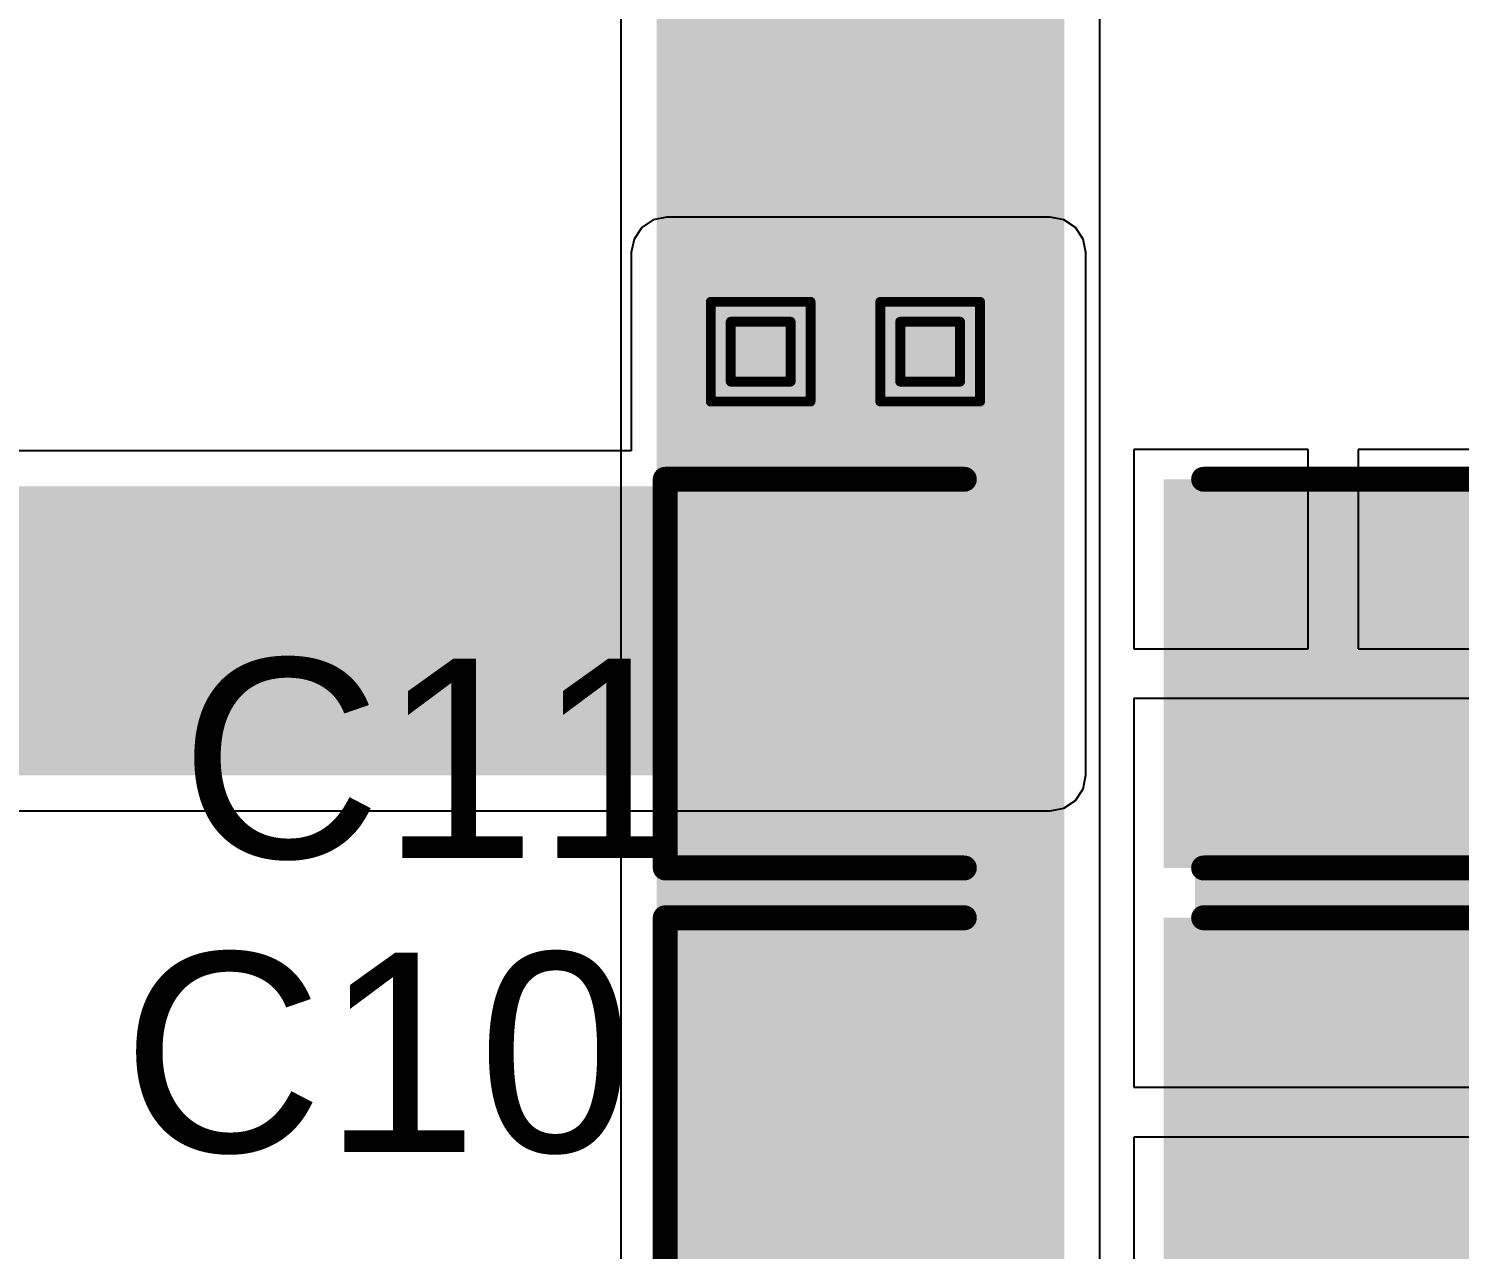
# Model space of a CAD drawing. Header units: inches. Extents: x -8 to 210, y -39 to 109.
# Drawn here: x 48.69 to 55.98, y 23.97 to 30.2 of the extents above; entities that cross this region are included whole.
import ezdxf

# ---------------------------------------------------------------- set-up
doc = ezdxf.new("R2010")
doc.units = ezdxf.units.IN
for name, color, linetype in [('Bottom Layer', 5, 'Continuous'), ('Bottom Solder', 6, 'Continuous'), ('Drill Drawing', 1, 'Continuous'), ('Top Layer', 1, 'Continuous'), ('Top Overlay', 2, 'Continuous'), ('Top Paste', 8, 'Continuous'), ('Top Solder', 216, 'Continuous'), ('Via Holes', 16, 'Continuous')]:
    doc.layers.add(name, color=color, linetype=linetype)
doc.styles.add('Arial', font='', dxfattribs={"height": 0.2})
doc.styles.get('Arial').set_extended_font_data('Arial')

# ---------------------------------------------------------------- blocks, each defined once
blk = doc.blocks.new('C___1206_145')
at = {"layer": 'Top Layer'}
for points in [[(-2.032, 0.889), (-0.508, 0.889), (-0.508, -0.889), (-2.032, -0.889)], [(0.508, 0.889), (2.032, 0.889), (2.032, -0.889), (0.508, -0.889)]]:
    blk.add_hatch(color=1, dxfattribs=at).paths.add_polyline_path(points)
at = {"layer": 'Top Paste'}
for points in [[(-2.032, 0.889), (-0.508, 0.889), (-0.508, -0.889), (-2.032, -0.889)], [(0.508, 0.889), (2.032, 0.889), (2.032, -0.889), (0.508, -0.889)]]:
    blk.add_hatch(color=8, dxfattribs=at).paths.add_polyline_path(points)
at = {"layer": 'Top Solder'}
for points in [[(-2.1336, 0.9906), (-0.4064, 0.9906), (-0.4064, -0.9906), (-2.1336, -0.9906)], [(0.4064, 0.9906), (2.1336, 0.9906), (2.1336, -0.9906), (0.4064, -0.9906)]]:
    blk.add_hatch(color=216, dxfattribs=at).paths.add_polyline_path(points)
at = {"layer": 'Top Overlay'}
for points in [[(-2.1336, 0.9906, 0.127, 0.127, 0), (-2.1336, -0.9906, 0.127, 0.127, 0)], [(-0.6096, 0.9906, 0.127, 0.127, 0), (-2.1336, 0.9906, 0.127, 0.127, 0)], [(2.1336, 0.9906, 0.127, 0.127, 0), (0.6096, 0.9906, 0.127, 0.127, 0)], [(2.1336, 0.9906, 0.127, 0.127, 0), (2.1336, -0.9906, 0.127, 0.127, 0)], [(-0.6096, -0.9906, 0.127, 0.127, 0), (-2.1336, -0.9906, 0.127, 0.127, 0)], [(2.1336, -0.9906, 0.127, 0.127, 0), (0.6096, -0.9906, 0.127, 0.127, 0)]]:
    blk.add_lwpolyline(points, format="xyseb", dxfattribs=at)
for points in [[(-2.16535, 0.9906, 0.0635, 0.0635, 1), (-2.10185, 0.9906, 0.0635, 0.0635, 1)], [(-2.16535, 0.9906, 0.0635, 0.0635, 1), (-2.10185, 0.9906, 0.0635, 0.0635, 1)], [(-0.64135, 0.9906, 0.0635, 0.0635, 1), (-0.57785, 0.9906, 0.0635, 0.0635, 1)], [(0.57785, 0.9906, 0.0635, 0.0635, 1), (0.64135, 0.9906, 0.0635, 0.0635, 1)], [(2.10185, 0.9906, 0.0635, 0.0635, 1), (2.16535, 0.9906, 0.0635, 0.0635, 1)], [(2.10185, 0.9906, 0.0635, 0.0635, 1), (2.16535, 0.9906, 0.0635, 0.0635, 1)], [(-2.16535, -0.9906, 0.0635, 0.0635, 1), (-2.10185, -0.9906, 0.0635, 0.0635, 1)], [(-2.16535, -0.9906, 0.0635, 0.0635, 1), (-2.10185, -0.9906, 0.0635, 0.0635, 1)], [(-0.64135, -0.9906, 0.0635, 0.0635, 1), (-0.57785, -0.9906, 0.0635, 0.0635, 1)], [(0.57785, -0.9906, 0.0635, 0.0635, 1), (0.64135, -0.9906, 0.0635, 0.0635, 1)], [(2.10185, -0.9906, 0.0635, 0.0635, 1), (2.16535, -0.9906, 0.0635, 0.0635, 1)], [(2.10185, -0.9906, 0.0635, 0.0635, 1), (2.16535, -0.9906, 0.0635, 0.0635, 1)]]:
    blk.add_lwpolyline(points, format="xyseb", close=True, dxfattribs=at)
blk = doc.blocks.new('C___1206_146')
at = {"layer": 'Top Layer'}
for points in [[(-2.032, 0.889), (-0.508, 0.889), (-0.508, -0.889), (-2.032, -0.889)], [(0.508, 0.889), (2.032, 0.889), (2.032, -0.889), (0.508, -0.889)]]:
    blk.add_hatch(color=1, dxfattribs=at).paths.add_polyline_path(points)
at = {"layer": 'Top Paste'}
for points in [[(-2.032, 0.889), (-0.508, 0.889), (-0.508, -0.889), (-2.032, -0.889)], [(0.508, 0.889), (2.032, 0.889), (2.032, -0.889), (0.508, -0.889)]]:
    blk.add_hatch(color=8, dxfattribs=at).paths.add_polyline_path(points)
at = {"layer": 'Top Solder'}
for points in [[(-2.1336, 0.9906), (-0.4064, 0.9906), (-0.4064, -0.9906), (-2.1336, -0.9906)], [(0.4064, 0.9906), (2.1336, 0.9906), (2.1336, -0.9906), (0.4064, -0.9906)]]:
    blk.add_hatch(color=216, dxfattribs=at).paths.add_polyline_path(points)
at = {"layer": 'Top Overlay'}
for points in [[(-2.1336, 0.9906, 0.127, 0.127, 0), (-2.1336, -0.9906, 0.127, 0.127, 0)], [(-0.6096, 0.9906, 0.127, 0.127, 0), (-2.1336, 0.9906, 0.127, 0.127, 0)], [(2.1336, 0.9906, 0.127, 0.127, 0), (0.6096, 0.9906, 0.127, 0.127, 0)], [(2.1336, 0.9906, 0.127, 0.127, 0), (2.1336, -0.9906, 0.127, 0.127, 0)], [(-0.6096, -0.9906, 0.127, 0.127, 0), (-2.1336, -0.9906, 0.127, 0.127, 0)], [(2.1336, -0.9906, 0.127, 0.127, 0), (0.6096, -0.9906, 0.127, 0.127, 0)]]:
    blk.add_lwpolyline(points, format="xyseb", dxfattribs=at)
for points in [[(-2.16535, 0.9906, 0.0635, 0.0635, 1), (-2.10185, 0.9906, 0.0635, 0.0635, 1)], [(-2.16535, 0.9906, 0.0635, 0.0635, 1), (-2.10185, 0.9906, 0.0635, 0.0635, 1)], [(-0.64135, 0.9906, 0.0635, 0.0635, 1), (-0.57785, 0.9906, 0.0635, 0.0635, 1)], [(0.57785, 0.9906, 0.0635, 0.0635, 1), (0.64135, 0.9906, 0.0635, 0.0635, 1)], [(2.10185, 0.9906, 0.0635, 0.0635, 1), (2.16535, 0.9906, 0.0635, 0.0635, 1)], [(2.10185, 0.9906, 0.0635, 0.0635, 1), (2.16535, 0.9906, 0.0635, 0.0635, 1)], [(-2.16535, -0.9906, 0.0635, 0.0635, 1), (-2.10185, -0.9906, 0.0635, 0.0635, 1)], [(-2.16535, -0.9906, 0.0635, 0.0635, 1), (-2.10185, -0.9906, 0.0635, 0.0635, 1)], [(-0.64135, -0.9906, 0.0635, 0.0635, 1), (-0.57785, -0.9906, 0.0635, 0.0635, 1)], [(0.57785, -0.9906, 0.0635, 0.0635, 1), (0.64135, -0.9906, 0.0635, 0.0635, 1)], [(2.10185, -0.9906, 0.0635, 0.0635, 1), (2.16535, -0.9906, 0.0635, 0.0635, 1)], [(2.10185, -0.9906, 0.0635, 0.0635, 1), (2.16535, -0.9906, 0.0635, 0.0635, 1)]]:
    blk.add_lwpolyline(points, format="xyseb", close=True, dxfattribs=at)

msp = doc.modelspace()

# ---------------------------------------------------------------- hatches: boundary and pattern name
at = {"layer": 'Bottom Layer'}
for points in [[(51.9452, 26.3906), (53.8988, 26.3906), (53.8988, 29.0545), (51.9452, 29.0545)], [(30.7594, 26.3906), (53.848, 26.3906), (53.848, 27.8638), (30.7594, 27.8638)]]:
    msp.add_hatch(color=5, dxfattribs=at).paths.add_polyline_path(points)
h = msp.add_hatch(color=5, dxfattribs=at)
edge = h.paths.add_edge_path()
edge.add_arc((52.423, 28.5498), 0.3, 0, 360)
h = msp.add_hatch(color=5, dxfattribs=at)
edge = h.paths.add_edge_path()
edge.add_arc((53.2866, 28.5498), 0.3, 0, 360)
at = {"layer": 'Bottom Solder'}
h = msp.add_hatch(color=6, dxfattribs=at)
edge = h.paths.add_edge_path()
edge.add_arc((52.423, 28.5498), 0.4016, 0, 360)
h = msp.add_hatch(color=6, dxfattribs=at)
edge = h.paths.add_edge_path()
edge.add_arc((53.2866, 28.5498), 0.4016, 0, 360)
at = {"layer": 'Top Layer'}
for points in [[(51.8922, 15.7226), (53.9702, 15.7226), (53.9702, 46.99), (51.8922, 46.99)], [(54.6354, 23.749), (59.817, 23.749), (59.817, 27.8384), (54.6354, 27.8384)]]:
    msp.add_hatch(color=1, dxfattribs=at).paths.add_polyline_path(points)
h = msp.add_hatch(color=1, dxfattribs=at)
edge = h.paths.add_edge_path()
edge.add_arc((52.423, 28.5498), 0.3, 0, 360)
h = msp.add_hatch(color=1, dxfattribs=at)
edge = h.paths.add_edge_path()
edge.add_arc((53.2866, 28.5498), 0.3, 0, 360)
at = {"layer": 'Top Solder'}
h = msp.add_hatch(color=216, dxfattribs=at)
edge = h.paths.add_edge_path()
edge.add_arc((52.423, 28.5498), 0.4016, 0, 360)
h = msp.add_hatch(color=216, dxfattribs=at)
edge = h.paths.add_edge_path()
edge.add_arc((53.2866, 28.5498), 0.4016, 0, 360)
at = {"layer": 'Via Holes'}
h = msp.add_hatch(color=7, dxfattribs=at)
edge = h.paths.add_edge_path()
edge.add_arc((52.423, 28.5498), 0.15, 0, 360)
h = msp.add_hatch(color=7, dxfattribs=at)
edge = h.paths.add_edge_path()
edge.add_arc((53.2866, 28.5498), 0.15, 0, 360)

# ---------------------------------------------------------------- linework, layer by layer
at = {"layer": 'Bottom Layer'}
for p, q in [((51.9452, 29.2358), (51.8758, 29.222)), ((53.8988, 29.2358), (51.9452, 29.2358)), ((53.9682, 29.222), (53.8988, 29.2358)), ((51.817, 29.1827), (51.7777, 29.1239)), ((51.8758, 29.222), (51.817, 29.1827)), ((54.027, 29.1827), (53.9682, 29.222)), ((54.0663, 29.1239), (54.027, 29.1827)), ((51.7777, 29.1239), (51.7639, 29.0545)), ((54.0801, 29.0545), (54.0663, 29.1239)), ((51.7639, 29.0545), (51.7639, 28.0451)), ((54.0801, 26.3906), (54.0801, 29.0545)), ((51.7639, 28.0451), (31.3471, 28.0451)), ((54.027, 26.2624), (54.0663, 26.3212)), ((54.0663, 26.3212), (54.0801, 26.3906)), ((53.9682, 26.2231), (54.027, 26.2624)), ((31.3471, 26.2093), (53.8988, 26.2093)), ((53.8988, 26.2093), (53.9682, 26.2231))]:
    msp.add_line(p, q, dxfattribs=at)
at = {"layer": 'Drill Drawing'}
for points in [[(52.169, 28.8038, 0.0508, 0.0508, 0), (52.677, 28.8038, 0.0508, 0.0508, 0)], [(52.169, 28.2958, 0.0508, 0.0508, 0), (52.169, 28.8038, 0.0508, 0.0508, 0)], [(52.677, 28.2958, 0.0508, 0.0508, 0), (52.677, 28.8038, 0.0508, 0.0508, 0)], [(53.0326, 28.8038, 0.0508, 0.0508, 0), (53.5406, 28.8038, 0.0508, 0.0508, 0)], [(53.0326, 28.2958, 0.0508, 0.0508, 0), (53.0326, 28.8038, 0.0508, 0.0508, 0)], [(53.5406, 28.2958, 0.0508, 0.0508, 0), (53.5406, 28.8038, 0.0508, 0.0508, 0)], [(52.2706, 28.7022, 0.0508, 0.0508, 0), (52.5754, 28.7022, 0.0508, 0.0508, 0)], [(52.2706, 28.3974, 0.0508, 0.0508, 0), (52.2706, 28.7022, 0.0508, 0.0508, 0)], [(52.5754, 28.3974, 0.0508, 0.0508, 0), (52.5754, 28.7022, 0.0508, 0.0508, 0)], [(53.1342, 28.7022, 0.0508, 0.0508, 0), (53.439, 28.7022, 0.0508, 0.0508, 0)], [(53.1342, 28.3974, 0.0508, 0.0508, 0), (53.1342, 28.7022, 0.0508, 0.0508, 0)], [(53.439, 28.3974, 0.0508, 0.0508, 0), (53.439, 28.7022, 0.0508, 0.0508, 0)], [(52.2706, 28.3974, 0.0508, 0.0508, 0), (52.5754, 28.3974, 0.0508, 0.0508, 0)], [(53.1342, 28.3974, 0.0508, 0.0508, 0), (53.439, 28.3974, 0.0508, 0.0508, 0)], [(52.169, 28.2958, 0.0508, 0.0508, 0), (52.677, 28.2958, 0.0508, 0.0508, 0)], [(53.0326, 28.2958, 0.0508, 0.0508, 0), (53.5406, 28.2958, 0.0508, 0.0508, 0)]]:
    msp.add_lwpolyline(points, format="xyseb", dxfattribs=at)
for points in [[(52.1563, 28.8038, 0.0254, 0.0254, 1), (52.1817, 28.8038, 0.0254, 0.0254, 1)], [(52.1563, 28.8038, 0.0254, 0.0254, 1), (52.1817, 28.8038, 0.0254, 0.0254, 1)], [(52.6643, 28.8038, 0.0254, 0.0254, 1), (52.6897, 28.8038, 0.0254, 0.0254, 1)], [(52.6643, 28.8038, 0.0254, 0.0254, 1), (52.6897, 28.8038, 0.0254, 0.0254, 1)], [(53.0199, 28.8038, 0.0254, 0.0254, 1), (53.0453, 28.8038, 0.0254, 0.0254, 1)], [(53.0199, 28.8038, 0.0254, 0.0254, 1), (53.0453, 28.8038, 0.0254, 0.0254, 1)], [(53.5279, 28.8038, 0.0254, 0.0254, 1), (53.5533, 28.8038, 0.0254, 0.0254, 1)], [(53.5279, 28.8038, 0.0254, 0.0254, 1), (53.5533, 28.8038, 0.0254, 0.0254, 1)], [(52.2579, 28.7022, 0.0254, 0.0254, 1), (52.2833, 28.7022, 0.0254, 0.0254, 1)], [(52.2579, 28.7022, 0.0254, 0.0254, 1), (52.2833, 28.7022, 0.0254, 0.0254, 1)], [(52.5627, 28.7022, 0.0254, 0.0254, 1), (52.5881, 28.7022, 0.0254, 0.0254, 1)], [(52.5627, 28.7022, 0.0254, 0.0254, 1), (52.5881, 28.7022, 0.0254, 0.0254, 1)], [(53.1215, 28.7022, 0.0254, 0.0254, 1), (53.1469, 28.7022, 0.0254, 0.0254, 1)], [(53.1215, 28.7022, 0.0254, 0.0254, 1), (53.1469, 28.7022, 0.0254, 0.0254, 1)], [(53.4263, 28.7022, 0.0254, 0.0254, 1), (53.4517, 28.7022, 0.0254, 0.0254, 1)], [(53.4263, 28.7022, 0.0254, 0.0254, 1), (53.4517, 28.7022, 0.0254, 0.0254, 1)], [(52.2579, 28.3974, 0.0254, 0.0254, 1), (52.2833, 28.3974, 0.0254, 0.0254, 1)], [(52.2579, 28.3974, 0.0254, 0.0254, 1), (52.2833, 28.3974, 0.0254, 0.0254, 1)], [(52.5627, 28.3974, 0.0254, 0.0254, 1), (52.5881, 28.3974, 0.0254, 0.0254, 1)], [(52.5627, 28.3974, 0.0254, 0.0254, 1), (52.5881, 28.3974, 0.0254, 0.0254, 1)], [(53.1215, 28.3974, 0.0254, 0.0254, 1), (53.1469, 28.3974, 0.0254, 0.0254, 1)], [(53.1215, 28.3974, 0.0254, 0.0254, 1), (53.1469, 28.3974, 0.0254, 0.0254, 1)], [(53.4263, 28.3974, 0.0254, 0.0254, 1), (53.4517, 28.3974, 0.0254, 0.0254, 1)], [(53.4263, 28.3974, 0.0254, 0.0254, 1), (53.4517, 28.3974, 0.0254, 0.0254, 1)], [(52.1563, 28.2958, 0.0254, 0.0254, 1), (52.1817, 28.2958, 0.0254, 0.0254, 1)], [(52.1563, 28.2958, 0.0254, 0.0254, 1), (52.1817, 28.2958, 0.0254, 0.0254, 1)], [(52.6643, 28.2958, 0.0254, 0.0254, 1), (52.6897, 28.2958, 0.0254, 0.0254, 1)], [(52.6643, 28.2958, 0.0254, 0.0254, 1), (52.6897, 28.2958, 0.0254, 0.0254, 1)], [(53.0199, 28.2958, 0.0254, 0.0254, 1), (53.0453, 28.2958, 0.0254, 0.0254, 1)], [(53.0199, 28.2958, 0.0254, 0.0254, 1), (53.0453, 28.2958, 0.0254, 0.0254, 1)], [(53.5279, 28.2958, 0.0254, 0.0254, 1), (53.5533, 28.2958, 0.0254, 0.0254, 1)], [(53.5279, 28.2958, 0.0254, 0.0254, 1), (53.5533, 28.2958, 0.0254, 0.0254, 1)]]:
    msp.add_lwpolyline(points, format="xyseb", close=True, dxfattribs=at)
at = {"layer": 'Top Layer'}
for p, q in [((51.7109, 46.99), (51.7109, 16.6913)), ((54.1515, 23.5458), (54.1515, 46.99)), ((55.2134, 28.0518), (54.3244, 28.0518)), ((54.3244, 28.0518), (54.3244, 27.0358)), ((55.2134, 27.0358), (55.2134, 28.0518)), ((56.3564, 28.0518), (55.4674, 28.0518)), ((55.4674, 28.0518), (55.4674, 27.0358)), ((54.3244, 27.0358), (55.2134, 27.0358)), ((55.4674, 27.0358), (56.3564, 27.0358)), ((55.3404, 26.7818), (54.3244, 26.7818)), ((54.3244, 26.7818), (54.3244, 25.7658)), ((56.3564, 26.7818), (55.3404, 26.7818)), ((54.3244, 25.7658), (54.3244, 24.8006)), ((54.3244, 24.8006), (55.3404, 24.8006)), ((55.3404, 24.8006), (56.3564, 24.8006)), ((55.3404, 24.5466), (54.3244, 24.5466)), ((54.3244, 24.5466), (54.3244, 23.5458)), ((56.3564, 24.5466), (55.3404, 24.5466))]:
    msp.add_line(p, q, dxfattribs=at)

# ---------------------------------------------------------------- block references
at = {"rotation": 180}
for name, p in [('C___1206_145', (54.0704, 26.9088)), ('C___1206_146', (54.0704, 24.6736))]:
    msp.add_blockref(name, p, dxfattribs=at)

# ---------------------------------------------------------------- texts
at = {"layer": 'Top Overlay', "style": 'Arial'}
for s, p in [('C11', (49.4649, 25.9692)), ('C10', (49.1686, 24.4706))]:
    msp.add_text(s, height=1.016, dxfattribs=at).set_placement(p)

doc.saveas('drawing.dxf')
